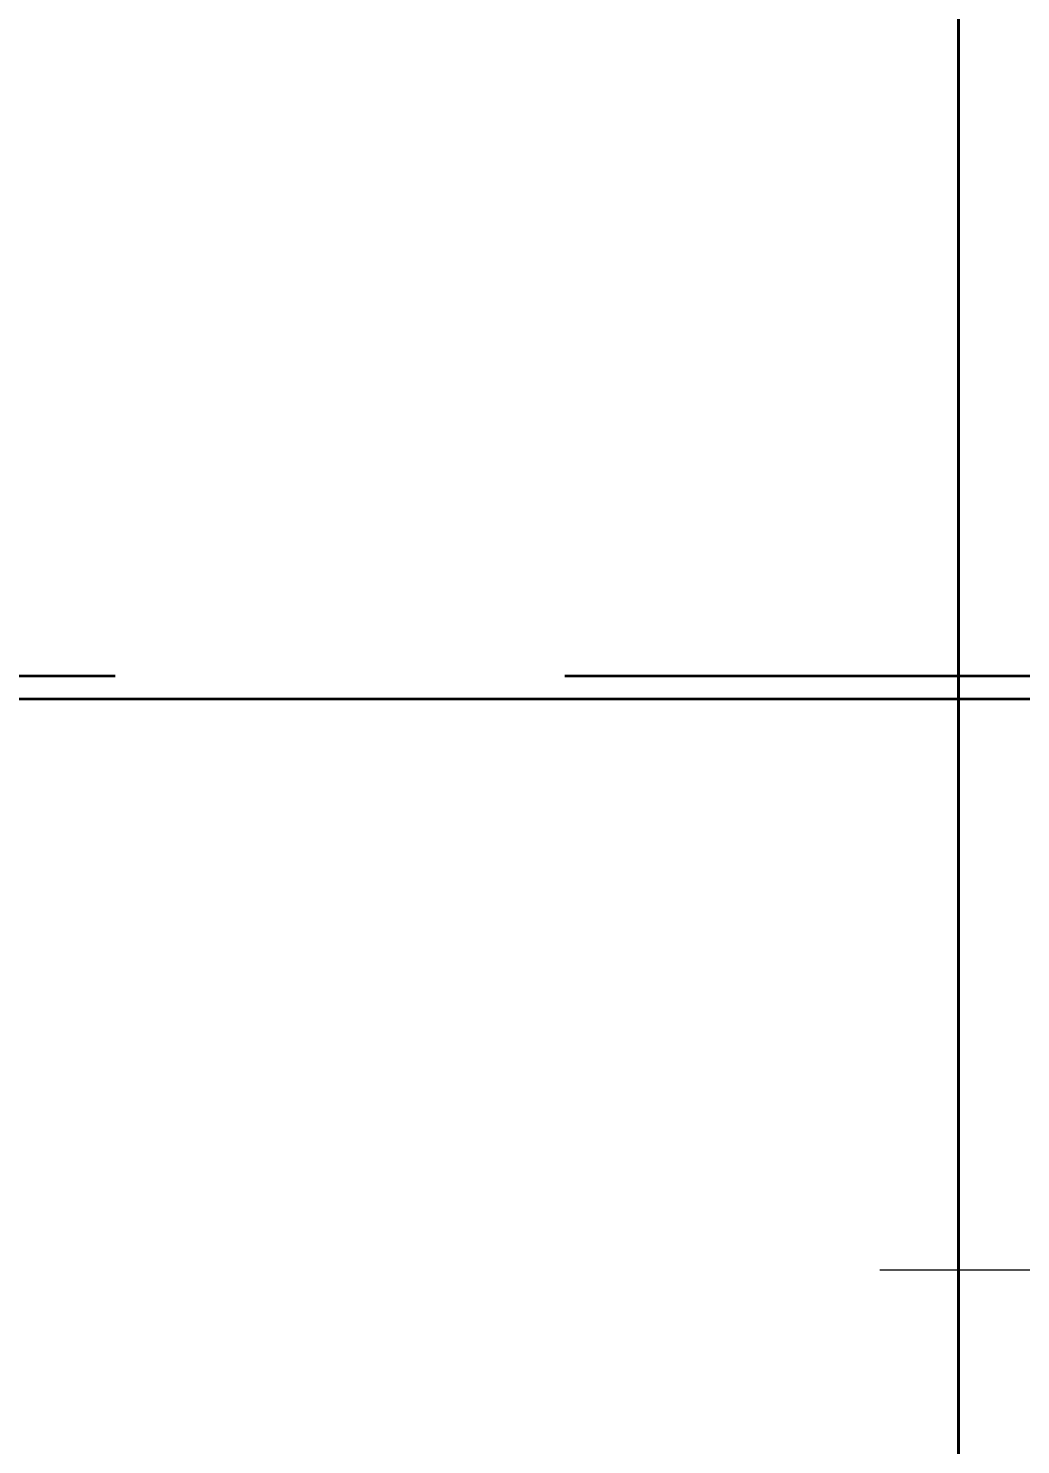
# Model space of a CAD drawing. Header units: millimetres. Extents: x 0 to 2382, y 0 to 420.
# Drawn here: x 134.207 to 136.413, y 233.611 to 236.761 of the extents above; entities that cross this region are included whole.
import ezdxf

# ---------------------------------------------------------------- set-up
doc = ezdxf.new("R2010")
doc.units = ezdxf.units.MM
doc.linetypes.add('IRAM-E-TRAZOS', pattern=[5, 4, -1])
doc.linetypes.add('IRAM-F-TRAZO-PUNTO', pattern=[20, 15, -2, 1, -2])
for name, color, linetype, lineweight in [('02-OCULTA', 4, 'IRAM-E-TRAZOS', 35), ('03-EJE', 1, 'IRAM-F-TRAZO-PUNTO', 18), ('04-COTA', 3, 'CONTINUOUS', 18)]:
    doc.layers.add(name, color=color, linetype=linetype, lineweight=lineweight)
doc.styles.add('ISO3098', font='isocpeur.ttf')
doc.dimstyles.new('FLAMA-IRAM', dxfattribs={"dimtxt": 3.5, "dimasz": 3.5, "dimexe": 2, "dimexo": 1.5, "dimgap": 1, "dimtad": 1, "dimdec": 1, "dimtxsty": 'ISO3098', "dimblk": 'IRAM_FLECHA', "dimblk1": 'IRAM_FLECHA', "dimblk2": 'IRAM_FLECHA', "dimcen": 2.5, "dimclrd": 256, "dimclre": 256, "dimclrt": 256, "dimazin": 3, "dimtfac": 1, "dimtmove": 0, "dimatfit": 3, "dimlwd": 18, "dimlwe": 18})

# ---------------------------------------------------------------- blocks, each defined once
blk = doc.blocks.new('IRAM_FLECHA')
blk.add_solid([(0, 0), (-1, 0.125), (-1, -0.125)])

msp = doc.modelspace()

# ---------------------------------------------------------------- linework, layer by layer
at = {"layer": '02-OCULTA'}
for p, q in [((139.4, 235.32), (133.4, 235.32)), ((133, 235.27), (186, 235.27))]:
    msp.add_line(p, q, dxfattribs=at)
for points in [[(136.275, 233.566), (136.275, 233.628), (136.275, 233.69), (136.275, 233.752), (136.275, 233.814), (136.275, 233.876), (136.275, 233.938), (136.275, 234), (136.275, 234.062), (136.275, 234.124), (136.275, 234.186), (136.275, 234.248), (136.275, 234.31), (136.275, 234.372), (136.275, 234.434), (136.275, 234.496), (136.275, 234.558), (136.275, 234.62), (136.275, 234.682), (136.275, 234.744), (136.275, 234.806), (136.275, 234.868), (136.275, 234.93), (136.275, 234.992), (136.275, 235.054), (136.275, 235.116), (136.275, 235.178), (136.275, 235.24), (136.275, 235.302), (136.275, 235.364), (136.275, 235.426), (136.275, 235.488), (136.275, 235.55), (136.275, 235.612), (136.275, 235.674), (136.275, 235.736), (136.275, 235.798), (136.275, 235.86), (136.275, 235.922), (136.275, 235.984), (136.275, 236.046), (136.275, 236.108), (136.275, 236.17), (136.275, 236.232), (136.275, 236.294), (136.275, 236.356), (136.275, 236.418), (136.275, 236.48), (136.275, 236.542), (136.275, 236.604), (136.275, 236.666), (136.275, 236.728), (136.275, 236.79)], [(136.275, 236.79), (136.275, 236.728), (136.275, 236.666), (136.275, 236.604), (136.275, 236.542), (136.275, 236.48), (136.275, 236.418), (136.275, 236.356), (136.275, 236.294), (136.275, 236.232), (136.275, 236.17), (136.275, 236.108), (136.275, 236.046), (136.275, 235.984), (136.275, 235.922), (136.275, 235.86), (136.275, 235.798), (136.275, 235.736), (136.275, 235.674), (136.275, 235.612), (136.275, 235.55), (136.275, 235.488), (136.275, 235.426), (136.275, 235.364), (136.275, 235.302), (136.275, 235.24), (136.275, 235.178), (136.275, 235.116), (136.275, 235.054), (136.275, 234.992), (136.275, 234.93), (136.275, 234.868), (136.275, 234.806), (136.275, 234.744), (136.275, 234.682), (136.275, 234.62), (136.275, 234.558), (136.275, 234.496), (136.275, 234.434), (136.275, 234.372), (136.275, 234.31), (136.275, 234.248), (136.275, 234.186), (136.275, 234.124), (136.275, 234.062), (136.275, 234), (136.275, 233.938), (136.275, 233.876), (136.275, 233.814), (136.275, 233.752), (136.275, 233.69), (136.275, 233.628), (136.275, 233.566)], [(136.275, 233.5973), (136.275, 233.6476), (136.275, 233.698), (136.275, 233.7483), (136.275, 233.7986), (136.275, 233.849), (136.275, 233.8993), (136.275, 233.9497), (136.275, 234), (136.275, 234.0503), (136.275, 234.1007), (136.275, 234.151), (136.275, 234.2014), (136.275, 234.2517), (136.275, 234.302), (136.275, 234.3524), (136.275, 234.4027), (136.275, 234.4531), (136.275, 234.5034), (136.275, 234.5537), (136.275, 234.6041), (136.275, 234.6544), (136.275, 234.7047), (136.275, 234.7551), (136.275, 234.8054), (136.275, 234.8558), (136.275, 234.9061), (136.275, 234.9564), (136.275, 235.0068), (136.275, 235.0571), (136.275, 235.1075), (136.275, 235.1578), (136.275, 235.2081), (136.275, 235.2585), (136.275, 235.3088), (136.275, 235.3592), (136.275, 235.4095), (136.275, 235.4598), (136.275, 235.5102), (136.275, 235.5605), (136.275, 235.6108), (136.275, 235.6612), (136.275, 235.7115), (136.275, 235.7619), (136.275, 235.8122), (136.275, 235.8625), (136.275, 235.9129), (136.275, 235.9632), (136.275, 236.0136), (136.275, 236.0639), (136.275, 236.1142), (136.275, 236.1646), (136.275, 236.2149), (136.275, 236.2653), (136.275, 236.3156), (136.275, 236.3659), (136.275, 236.4163), (136.275, 236.4666), (136.275, 236.5169), (136.275, 236.5673), (136.275, 236.6176), (136.275, 236.668), (136.275, 236.7183), (136.275, 236.7686)], [(136.275, 236.7686), (136.275, 236.7183), (136.275, 236.668), (136.275, 236.6176), (136.275, 236.5673), (136.275, 236.5169), (136.275, 236.4666), (136.275, 236.4163), (136.275, 236.3659), (136.275, 236.3156), (136.275, 236.2653), (136.275, 236.2149), (136.275, 236.1646), (136.275, 236.1142), (136.275, 236.0639), (136.275, 236.0136), (136.275, 235.9632), (136.275, 235.9129), (136.275, 235.8625), (136.275, 235.8122), (136.275, 235.7619), (136.275, 235.7115), (136.275, 235.6612), (136.275, 235.6108), (136.275, 235.5605), (136.275, 235.5102), (136.275, 235.4598), (136.275, 235.4095), (136.275, 235.3592), (136.275, 235.3088), (136.275, 235.2585), (136.275, 235.2081), (136.275, 235.1578), (136.275, 235.1075), (136.275, 235.0571), (136.275, 235.0068), (136.275, 234.9564), (136.275, 234.9061), (136.275, 234.8558), (136.275, 234.8054), (136.275, 234.7551), (136.275, 234.7047), (136.275, 234.6544), (136.275, 234.6041), (136.275, 234.5537), (136.275, 234.5034), (136.275, 234.4531), (136.275, 234.4027), (136.275, 234.3524), (136.275, 234.302), (136.275, 234.2517), (136.275, 234.2014), (136.275, 234.151), (136.275, 234.1007), (136.275, 234.0503), (136.275, 234), (136.275, 233.9497), (136.275, 233.8993), (136.275, 233.849), (136.275, 233.7986), (136.275, 233.7483), (136.275, 233.698), (136.275, 233.6476), (136.275, 233.5973)]]:
    msp.add_lwpolyline(points, dxfattribs=at)
at = {"layer": '03-EJE'}
msp.add_line((136.1, 234), (182.9, 234), dxfattribs=at)

# ---------------------------------------------------------------- dimensions: what is measured, and where the dimension line sits
at = {"layer": '04-COTA'}
msp.add_linear_dim(base=(121, 216.5), p1=(140, 216.5), p2=(156.5, 313.7382), angle=90, dimstyle='FLAMA-IRAM', override={"dimlfac": 10}, dxfattribs=at).render()

doc.saveas('drawing.dxf')
